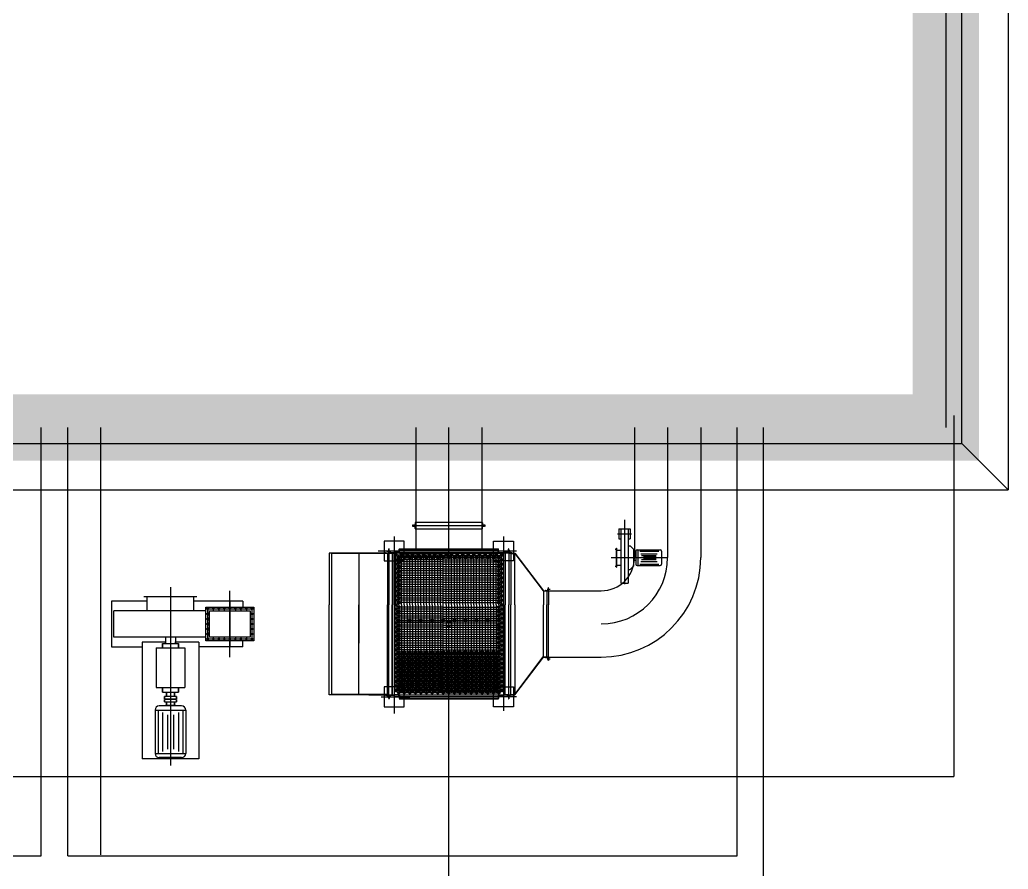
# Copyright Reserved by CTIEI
# Model space of a CAD drawing. Header units: metres. Extents: x -170 to 1091, y -90 to 504.
# Drawn here: x 266.53 to 281.44, y 76.04 to 88.85 of the extents above; entities that cross this region are included whole.
import ezdxf

# ---------------------------------------------------------------- set-up
doc = ezdxf.new("R2010")
doc.units = ezdxf.units.M
for name, pattern in [('PF_CENTER', [400, 250, -50, 50, -50]), ('PF_DASHED', [150, 100, -50]), ('PF_DIVIDE', [250, 100, -50, 0, -50, 0, -50])]:
    doc.linetypes.add(name, pattern=pattern)
for name, color, linetype in [('01', 7, 'CONTINUOUS'), ('02', 1, 'CONTINUOUS'), ('04', 2, 'PF_DASHED'), ('05', 4, 'PF_CENTER'), ('07', 6, 'PF_DIVIDE'), ('TKX', 3, 'CONTINUOUS')]:
    doc.layers.add(name, color=color, linetype=linetype)

msp = doc.modelspace()

# ---------------------------------------------------------------- linework, layer by layer
for p, q in [((268.4, 80.148, 0), (269.2, 80.148, 0)), ((268.45, 79.935, 0), (268.45, 80.148, 0)), ((269.15, 80.148, 0), (269.15, 79.935, 0)), ((269.336, 79.935, 0), (267.946, 79.935, 0)), ((268.725, 79.535, 0), (268.725, 79.442, 0)), ((268.875, 79.535, 0), (268.875, 79.442, 0)), ((268.583, 79.376, 0), (268.583, 78.777, 0)), ((268.583, 79.376, 0), (269.018, 79.376, 0)), ((268.68, 79.442, 0), (268.92, 79.442, 0)), ((268.68, 79.376, 0), (268.68, 79.442, 0)), ((268.68, 79.442, 0), (268.68, 79.376, 0)), ((268.725, 79.442, 0), (268.725, 79.465, 0)), ((268.875, 79.442, 0), (268.875, 79.465, 0)), ((268.92, 79.376, 0), (268.92, 79.442, 0)), ((268.92, 79.442, 0), (268.92, 79.376, 0)), ((269.018, 79.376, 0), (269.018, 78.777, 0)), ((268.583, 78.777, 0), (269.018, 78.777, 0)), ((268.68, 78.777, 0), (268.68, 78.704, 0)), ((268.68, 78.704, 0), (268.68, 78.777, 0)), ((268.92, 78.777, 0), (268.92, 78.704, 0)), ((268.92, 78.704, 0), (268.92, 78.777, 0)), ((268.68, 78.704, 0), (268.92, 78.704, 0)), ((268.89, 78.642, 0), (268.71, 78.642, 0)), ((268.71, 78.603, 0), (268.71, 78.642, 0)), ((268.71, 78.642, 0), (268.71, 78.603, 0)), ((268.71, 78.603, 0), (268.89, 78.603, 0)), ((268.71, 78.558, 0), (268.71, 78.597, 0)), ((268.71, 78.597, 0), (268.71, 78.558, 0)), ((268.89, 78.597, 0), (268.71, 78.597, 0)), ((268.74, 78.704, 0), (268.74, 78.642, 0)), ((268.74, 78.642, 0), (268.74, 78.704, 0)), ((268.74, 78.603, 0), (268.74, 78.597, 0)), ((268.74, 78.597, 0), (268.74, 78.603, 0)), ((268.86, 78.704, 0), (268.86, 78.642, 0)), ((268.86, 78.642, 0), (268.86, 78.704, 0)), ((268.86, 78.603, 0), (268.86, 78.597, 0)), ((268.86, 78.597, 0), (268.86, 78.603, 0)), ((268.89, 78.603, 0), (268.89, 78.642, 0)), ((268.89, 78.642, 0), (268.89, 78.603, 0)), ((268.89, 78.558, 0), (268.89, 78.597, 0)), ((268.89, 78.597, 0), (268.89, 78.558, 0)), ((268.969, 78.499, 0), (268.631, 78.499, 0)), ((268.71, 78.558, 0), (268.89, 78.558, 0)), ((268.74, 78.558, 0), (268.74, 78.51, 0)), ((268.74, 78.51, 0), (268.74, 78.558, 0)), ((268.86, 78.558, 0), (268.86, 78.51, 0)), ((268.86, 78.51, 0), (268.86, 78.558, 0)), ((268.568, 78.436, 0), (269.032, 78.436, 0)), ((268.568, 78.436, 0), (268.568, 77.782, 0)), ((269.032, 78.436, 0), (269.032, 77.782, 0)), ((268.568, 77.782, 0), (269.032, 77.782, 0)), ((268.969, 77.719, 0), (268.631, 77.719, 0))]:
    msp.add_line(p, q)
at = {"ltscale": 8}
for p, q in [((272.263, 79.791, 0), (272.393, 79.791, 0)), ((272.431, 79.791, 0), (272.561, 79.791, 0)), ((272.599, 79.791, 0), (272.729, 79.791, 0)), ((272.767, 79.791, 0), (272.897, 79.791, 0)), ((272.935, 79.791, 0), (273.065, 79.791, 0)), ((273.103, 79.791, 0), (273.233, 79.791, 0)), ((273.271, 79.791, 0), (273.401, 79.791, 0)), ((273.439, 79.791, 0), (273.569, 79.791, 0)), ((273.607, 79.791, 0), (273.737, 79.791, 0)), ((272.263, 79.781, 0), (272.393, 79.781, 0)), ((272.431, 79.781, 0), (272.561, 79.781, 0)), ((272.599, 79.781, 0), (272.729, 79.781, 0)), ((272.767, 79.781, 0), (272.897, 79.781, 0)), ((272.935, 79.781, 0), (273.065, 79.781, 0)), ((273.103, 79.781, 0), (273.233, 79.781, 0)), ((273.271, 79.781, 0), (273.401, 79.781, 0)), ((273.439, 79.781, 0), (273.569, 79.781, 0)), ((273.607, 79.781, 0), (273.737, 79.781, 0))]:
    msp.add_line(p, q, dxfattribs=at)
at = {"linetype": 'Continuous', "const_width": 1, "elevation": 0}
msp.add_lwpolyline([(165.7, 127.024), (280.5, 127.024), (280.5, 82.699), (165.7, 82.699)], close=True, dxfattribs=at)
at = {"elevation": 0}
msp.add_lwpolyline([(268.877, 78.51), (268.877, 78.499), (268.723, 78.499), (268.723, 78.51)], close=True, dxfattribs=at)
at = {"ltscale": 50}
msp.add_circle((273, 79.735, 0), 0.0358, dxfattribs=at)
for centre, start, end in [((268.631, 78.436, 0), 90, 180), ((268.969, 78.436, 0), 0, 90), ((268.969, 77.782, 0), 270, 0)]:
    msp.add_arc(centre, 0.063, start, end)
at = {"layer": '01', "ltscale": 8}
for p, q in [((272.5, 82.699, 0), (272.5, 80.867, 0)), ((273.5, 82.699, 0), (273.5, 80.867, 0)), ((275.8, 82.699, 0), (275.8, 80.735, 0)), ((276.8, 82.699, 0), (276.8, 80.735, 0)), ((273.55, 81.217, 0), (272.45, 81.217, 0)), ((272.5, 81.217, 0), (272.45, 81.217, 0)), ((272.5, 81.217, 0), (272.45, 81.217, 0)), ((272.456, 81.223, 0), (272.488, 81.223, 0)), ((272.456, 81.211, 0), (272.488, 81.211, 0)), ((272.494, 81.261, 0), (272.494, 81.229, 0)), ((272.494, 81.173, 0), (272.494, 81.205, 0)), ((273.5, 81.267, 0), (272.498, 81.267, 0)), ((273.5, 81.167, 0), (272.498, 81.167, 0)), ((273.5, 81.217, 0), (273.55, 81.217, 0)), ((273.5, 81.217, 0), (273.55, 81.217, 0)), ((273.506, 81.261, 0), (273.506, 81.229, 0)), ((273.506, 81.173, 0), (273.506, 81.205, 0)), ((273.544, 81.223, 0), (273.512, 81.223, 0)), ((273.544, 81.211, 0), (273.512, 81.211, 0)), ((275.565, 81.169, 0), (275.735, 81.169, 0)), ((275.565, 81.169, 0), (275.565, 81.018, 0)), ((275.596, 81.169, 0), (275.596, 80.348, 0)), ((275.705, 81.169, 0), (275.705, 80.348, 0)), ((275.735, 81.169, 0), (275.735, 81.018, 0)), ((272.025, 80.985, 0), (272.025, 80.685, 0)), ((272.325, 80.985, 0), (272.025, 80.985, 0)), ((272.325, 80.685, 0), (272.325, 80.985, 0)), ((273.675, 80.685, 0), (273.675, 80.985, 0)), ((273.675, 80.985, 0), (273.975, 80.985, 0)), ((273.975, 80.985, 0), (273.975, 80.685, 0)), ((275.565, 81.018, 0), (275.596, 81.018, 0)), ((275.705, 81.018, 0), (275.735, 81.018, 0)), ((275.705, 81.018, 0), (275.735, 81.018, 0)), ((272.089, 80.847, 0), (272.089, 80.813, 0)), ((272.094, 80.802, 0), (272.094, 80.852, 0)), ((272.097, 80.802, 0), (272.097, 80.867, 0)), ((272.106, 80.82, 0), (272.102, 80.863, 0)), ((272.248, 80.82, 0), (272.252, 80.863, 0)), ((272.257, 80.867, 0), (273.743, 80.867, 0)), ((272.257, 80.802, 0), (272.257, 80.867, 0)), ((272.257, 80.855, 0), (273.743, 80.855, 0)), ((273.743, 80.802, 0), (273.743, 80.867, 0)), ((273.752, 80.82, 0), (273.748, 80.863, 0)), ((273.894, 80.82, 0), (273.898, 80.863, 0)), ((273.903, 80.802, 0), (273.903, 80.867, 0)), ((273.906, 80.802, 0), (273.906, 80.852, 0)), ((273.911, 80.847, 0), (273.911, 80.813, 0)), ((275.524, 80.877, 0), (275.524, 80.593, 0)), ((275.524, 80.877, 0), (275.528, 80.877, 0)), ((275.524, 80.847, 0), (275.596, 80.847, 0)), ((275.528, 80.877, 0), (275.528, 80.593, 0)), ((275.705, 80.915, 0), (275.735, 80.915, 0)), ((275.785, 80.865, 0), (275.735, 80.915, 0)), ((275.785, 80.865, 0), (275.785, 80.605, 0)), ((275.82, 80.835, 0), (275.82, 80.635, 0)), ((275.84, 80.855, 0), (276.19, 80.855, 0)), ((275.85, 80.855, 0), (275.85, 80.615, 0)), ((276.209, 80.835, 0), (276.209, 80.635, 0)), ((272.044, 80.802, 0), (271.194, 80.802, 0)), ((271.194, 80.802, 0), (271.194, 80.024, 0)), ((271.234, 78.668, 0), (271.234, 80.802, 0)), ((271.237, 78.668, 0), (271.237, 80.802, 0)), ((272.074, 80.799, 0), (271.237, 80.799, 0)), ((271.644, 80.799, 0), (271.644, 79.446, 0)), ((272.025, 80.685, 0), (272.325, 80.685, 0)), ((272.094, 80.802, 0), (272.044, 80.802, 0)), ((272.049, 80.807, 0), (272.083, 80.807, 0)), ((272.074, 80.802, 0), (272.074, 80.024, 0)), ((272.094, 80.814, 0), (272.094, 80.024, 0)), ((272.097, 80.814, 0), (272.097, 80.024, 0)), ((272.097, 80.802, 0), (272.177, 80.802, 0)), ((272.116, 80.811, 0), (272.177, 80.811, 0)), ((272.15, 80.802, 0), (272.15, 80.024, 0)), ((272.238, 80.811, 0), (272.177, 80.811, 0)), ((272.257, 80.802, 0), (272.177, 80.802, 0)), ((272.257, 80.811, 0), (273.743, 80.811, 0)), ((272.257, 80.802, 0), (273.743, 80.802, 0)), ((273.975, 80.685, 0), (273.675, 80.685, 0)), ((273.743, 80.802, 0), (273.823, 80.802, 0)), ((273.762, 80.811, 0), (273.823, 80.811, 0)), ((273.884, 80.811, 0), (273.823, 80.811, 0)), ((273.903, 80.802, 0), (273.823, 80.802, 0)), ((273.85, 80.814, 0), (273.85, 80.024, 0)), ((273.903, 80.814, 0), (273.903, 80.024, 0)), ((273.906, 80.814, 0), (273.906, 80.024, 0)), ((273.906, 80.802, 0), (273.956, 80.802, 0)), ((273.951, 80.807, 0), (273.916, 80.807, 0)), ((273.936, 80.802, 0), (273.936, 80.024, 0)), ((273.936, 80.799, 0), (273.995, 80.799, 0)), ((273.956, 80.802, 0), (273.996, 80.802, 0)), ((273.995, 80.024, 0), (273.995, 80.799, 0)), ((273.995, 80.799, 0), (274.425, 80.232, 0)), ((273.996, 80.802, 0), (274.426, 80.235, 0)), ((275.785, 80.775, 0), (275.82, 80.775, 0)), ((275.785, 80.695, 0), (275.82, 80.695, 0)), ((275.524, 80.623, 0), (275.596, 80.623, 0)), ((275.524, 80.593, 0), (275.528, 80.593, 0)), ((275.705, 80.555, 0), (275.735, 80.555, 0)), ((275.785, 80.605, 0), (275.735, 80.555, 0)), ((275.84, 80.615, 0), (276.19, 80.615, 0)), ((274.426, 80.235, 0), (274.506, 80.235, 0)), ((274.426, 80.235, 0), (275.3, 80.235, 0)), ((274.506, 80.235, 0), (274.456, 80.235, 0)), ((274.461, 80.24, 0), (274.495, 80.24, 0)), ((274.481, 80.235, 0), (274.481, 80.024, 0)), ((274.501, 80.28, 0), (274.501, 80.246, 0)), ((274.506, 80.235, 0), (274.506, 80.285, 0)), ((274.506, 80.235, 0), (274.506, 80.024, 0)), ((275.596, 80.348, 0), (275.705, 80.348, 0)), ((274.425, 80.232, 0), (274.481, 80.232, 0)), ((274.426, 80.232, 0), (274.426, 80.024, 0)), ((268.45, 80.08, 0), (267.91, 80.08, 0)), ((267.91, 80.08, 0), (267.91, 79.39, 0)), ((269.89, 80.08, 0), (269.15, 80.08, 0)), ((269.336, 79.99, 0), (270.056, 79.99, 0)), ((269.336, 79.48, 0), (269.336, 79.99, 0)), ((269.89, 80.08, 0), (269.89, 79.99, 0)), ((270.056, 79.99, 0), (270.056, 79.48, 0)), ((271.194, 78.668, 0), (271.194, 80.024, 0)), ((271.644, 78.671, 0), (271.644, 80.024, 0)), ((272.074, 78.668, 0), (272.074, 80.024, 0)), ((272.094, 78.668, 0), (272.094, 80.024, 0)), ((272.097, 78.668, 0), (272.097, 80.024, 0)), ((272.15, 78.668, 0), (272.15, 80.024, 0)), ((273.85, 78.668, 0), (273.85, 80.024, 0)), ((273.903, 78.668, 0), (273.903, 80.024, 0)), ((273.906, 78.668, 0), (273.906, 80.024, 0)), ((273.936, 78.668, 0), (273.936, 80.024, 0)), ((273.995, 80.024, 0), (273.995, 78.671, 0)), ((274.426, 79.235, 0), (274.426, 80.024, 0)), ((274.481, 79.235, 0), (274.481, 80.024, 0)), ((274.506, 79.235, 0), (274.506, 80.024, 0)), ((267.946, 79.535, 0), (267.946, 79.935, 0)), ((269.39, 79.935, 0), (270.002, 79.935, 0)), ((269.39, 79.535, 0), (269.39, 79.935, 0)), ((270.002, 79.935, 0), (270.002, 79.535, 0)), ((270.002, 79.535, 0), (269.39, 79.535, 0)), ((267.91, 79.39, 0), (268.371, 79.39, 0)), ((268.371, 79.458, 0), (268.371, 77.7, 0)), ((268.725, 79.458, 0), (268.371, 79.458, 0)), ((269.229, 79.458, 0), (268.875, 79.458, 0)), ((269.229, 79.458, 0), (269.229, 77.7, 0)), ((269.89, 79.39, 0), (269.229, 79.39, 0)), ((270.056, 79.48, 0), (269.336, 79.48, 0)), ((269.89, 79.39, 0), (269.89, 79.48, 0)), ((273.995, 78.671, 0), (274.425, 79.238, 0)), ((273.996, 78.668, 0), (274.426, 79.235, 0)), ((274.425, 79.238, 0), (274.481, 79.238, 0)), ((274.426, 79.235, 0), (274.506, 79.235, 0)), ((274.426, 79.235, 0), (275.3, 79.235, 0)), ((274.506, 79.235, 0), (274.456, 79.235, 0)), ((274.461, 79.23, 0), (274.495, 79.23, 0)), ((274.501, 79.19, 0), (274.501, 79.225, 0)), ((274.506, 79.235, 0), (274.506, 79.185, 0)), ((272.025, 78.785, 0), (272.025, 78.485, 0)), ((272.325, 78.785, 0), (272.025, 78.785, 0)), ((272.325, 78.485, 0), (272.325, 78.785, 0)), ((273.675, 78.485, 0), (273.675, 78.785, 0)), ((273.675, 78.785, 0), (273.975, 78.785, 0)), ((273.975, 78.785, 0), (273.975, 78.485, 0)), ((272.044, 78.668, 0), (271.194, 78.668, 0)), ((272.074, 78.671, 0), (271.237, 78.671, 0)), ((271.795, 78.668, 0), (273.743, 78.668, 0)), ((272.094, 78.668, 0), (272.044, 78.668, 0)), ((272.049, 78.663, 0), (272.083, 78.663, 0)), ((272.089, 78.623, 0), (272.089, 78.658, 0)), ((272.094, 78.668, 0), (272.094, 78.618, 0)), ((272.097, 78.668, 0), (272.177, 78.668, 0)), ((272.097, 78.668, 0), (272.097, 78.603, 0)), ((272.106, 78.651, 0), (272.102, 78.608, 0)), ((272.116, 78.66, 0), (272.177, 78.66, 0)), ((272.257, 78.668, 0), (272.177, 78.668, 0)), ((272.238, 78.66, 0), (272.177, 78.66, 0)), ((272.248, 78.651, 0), (272.252, 78.608, 0)), ((272.257, 78.668, 0), (272.257, 78.603, 0)), ((272.257, 78.665, 0), (273.743, 78.665, 0)), ((272.257, 78.615, 0), (273.743, 78.615, 0)), ((272.257, 78.603, 0), (273.743, 78.603, 0)), ((273.743, 78.668, 0), (273.823, 78.668, 0)), ((273.743, 78.668, 0), (273.743, 78.603, 0)), ((273.752, 78.651, 0), (273.748, 78.608, 0)), ((273.762, 78.66, 0), (273.823, 78.66, 0)), ((273.903, 78.668, 0), (273.823, 78.668, 0)), ((273.884, 78.66, 0), (273.823, 78.66, 0)), ((273.894, 78.651, 0), (273.898, 78.608, 0)), ((273.903, 78.668, 0), (273.903, 78.603, 0)), ((273.906, 78.668, 0), (273.906, 78.618, 0)), ((273.906, 78.668, 0), (273.956, 78.668, 0)), ((273.911, 78.623, 0), (273.911, 78.658, 0)), ((273.951, 78.663, 0), (273.916, 78.663, 0)), ((273.936, 78.671, 0), (273.995, 78.671, 0)), ((273.956, 78.668, 0), (273.996, 78.668, 0)), ((272.025, 78.485, 0), (272.325, 78.485, 0)), ((273.975, 78.485, 0), (273.675, 78.485, 0)), ((269.229, 77.7, 0), (268.371, 77.7, 0))]:
    msp.add_line(p, q, dxfattribs=at)
at = {"layer": '01'}
msp.add_line((269.336, 79.535, 0), (267.946, 79.535, 0), dxfattribs=at)
at = {"layer": '01', "ltscale": 8}
for centre, radius in [((272.202, 80.772, 0), 0.02), ((272.202, 80.704, 0), 0.02), ((272.244, 80.738, 0), 0.02), ((272.244, 80.67, 0), 0.02), ((272.286, 80.772, 0), 0.02), ((272.328, 80.738, 0), 0.02), ((272.37, 80.772, 0), 0.02), ((272.412, 80.738, 0), 0.02), ((272.454, 80.772, 0), 0.02), ((272.496, 80.738, 0), 0.02), ((272.538, 80.772, 0), 0.02), ((272.58, 80.738, 0), 0.02), ((272.622, 80.772, 0), 0.02), ((272.664, 80.738, 0), 0.02), ((272.706, 80.772, 0), 0.02), ((272.748, 80.738, 0), 0.02), ((272.79, 80.772, 0), 0.02), ((272.832, 80.738, 0), 0.02), ((272.874, 80.772, 0), 0.02), ((272.916, 80.738, 0), 0.02), ((272.958, 80.772, 0), 0.02), ((273, 80.738, 0), 0.02), ((273.042, 80.772, 0), 0.02), ((273.084, 80.738, 0), 0.02), ((273.126, 80.772, 0), 0.02), ((273.168, 80.738, 0), 0.02), ((273.21, 80.772, 0), 0.02), ((273.252, 80.738, 0), 0.02), ((273.294, 80.772, 0), 0.02), ((273.336, 80.738, 0), 0.02), ((273.378, 80.772, 0), 0.02), ((273.42, 80.738, 0), 0.02), ((273.462, 80.772, 0), 0.02), ((273.504, 80.738, 0), 0.02), ((273.546, 80.772, 0), 0.02), ((273.588, 80.738, 0), 0.02), ((273.63, 80.772, 0), 0.02), ((273.672, 80.738, 0), 0.02), ((273.714, 80.772, 0), 0.02), ((273.756, 80.738, 0), 0.02), ((273.756, 80.67, 0), 0.02), ((273.798, 80.772, 0), 0.02), ((273.798, 80.704, 0), 0.02), ((272.202, 80.636, 0), 0.02), ((272.202, 80.568, 0), 0.02), ((272.244, 80.602, 0), 0.02), ((272.244, 80.534, 0), 0.02), ((273.756, 80.602, 0), 0.02), ((273.756, 80.534, 0), 0.02), ((273.798, 80.636, 0), 0.02), ((273.798, 80.568, 0), 0.02), ((272.202, 80.5, 0), 0.02), ((272.202, 80.432, 0), 0.02), ((272.202, 80.364, 0), 0.02), ((272.244, 80.466, 0), 0.02), ((272.244, 80.398, 0), 0.02), ((273.756, 80.466, 0), 0.02), ((273.756, 80.398, 0), 0.02), ((273.798, 80.5, 0), 0.02), ((273.798, 80.432, 0), 0.02), ((273.798, 80.364, 0), 0.02), ((272.202, 80.296, 0), 0.02), ((272.202, 80.228, 0), 0.02), ((272.244, 80.33, 0), 0.02), ((272.244, 80.262, 0), 0.02), ((273.756, 80.33, 0), 0.02), ((273.756, 80.262, 0), 0.02), ((273.798, 80.296, 0), 0.02), ((273.798, 80.228, 0), 0.02), ((272.202, 80.16, 0), 0.02), ((272.202, 80.092, 0), 0.02), ((272.244, 80.194, 0), 0.02), ((272.244, 80.126, 0), 0.02), ((273.756, 80.194, 0), 0.02), ((273.756, 80.126, 0), 0.02), ((273.798, 80.16, 0), 0.02), ((273.798, 80.092, 0), 0.02), ((269.364, 79.963, 0), 0.012), ((269.447, 79.963, 0), 0.012), ((269.53, 79.963, 0), 0.012), ((269.613, 79.963, 0), 0.012), ((269.696, 79.963, 0), 0.012), ((269.779, 79.963, 0), 0.012), ((269.862, 79.963, 0), 0.012), ((269.945, 79.963, 0), 0.012), ((270.028, 79.963, 0), 0.012), ((272.202, 80.024, 0), 0.02), ((272.202, 79.956, 0), 0.02), ((272.244, 80.058, 0), 0.02), ((272.244, 79.99, 0), 0.02), ((272.244, 79.922, 0), 0.02), ((273.756, 80.058, 0), 0.02), ((273.756, 79.99, 0), 0.02), ((273.756, 79.922, 0), 0.02), ((273.798, 80.024, 0), 0.02), ((273.798, 79.956, 0), 0.02), ((269.364, 79.887, 0), 0.012), ((269.364, 79.811, 0), 0.012), ((270.028, 79.887, 0), 0.012), ((270.028, 79.811, 0), 0.012), ((272.202, 79.888, 0), 0.02), ((272.202, 79.82, 0), 0.02), ((272.244, 79.854, 0), 0.02), ((272.244, 79.786, 0), 0.02), ((272.412, 79.786, 0), 0.02), ((272.58, 79.786, 0), 0.02), ((272.748, 79.786, 0), 0.02), ((272.916, 79.786, 0), 0.02), ((273.084, 79.786, 0), 0.02), ((273.252, 79.786, 0), 0.02), ((273.42, 79.786, 0), 0.02), ((273.588, 79.786, 0), 0.02), ((273.756, 79.854, 0), 0.02), ((273.756, 79.786, 0), 0.02), ((273.798, 79.888, 0), 0.02), ((273.798, 79.82, 0), 0.02), ((269.364, 79.735, 0), 0.012), ((269.364, 79.659, 0), 0.012), ((270.028, 79.735, 0), 0.012), ((270.028, 79.659, 0), 0.012), ((272.202, 79.752, 0), 0.02), ((272.202, 79.684, 0), 0.02), ((272.244, 79.718, 0), 0.02), ((272.244, 79.65, 0), 0.02), ((273.756, 79.718, 0), 0.02), ((273.756, 79.65, 0), 0.02), ((273.798, 79.752, 0), 0.02), ((273.798, 79.684, 0), 0.02), ((269.364, 79.583, 0), 0.012), ((269.364, 79.507, 0), 0.012), ((269.447, 79.507, 0), 0.012), ((269.53, 79.507, 0), 0.012), ((269.613, 79.507, 0), 0.012), ((269.696, 79.507, 0), 0.012), ((269.779, 79.507, 0), 0.012), ((269.862, 79.507, 0), 0.012), ((269.945, 79.507, 0), 0.012), ((270.028, 79.583, 0), 0.012), ((270.028, 79.507, 0), 0.012), ((272.202, 79.616, 0), 0.02), ((272.202, 79.548, 0), 0.02), ((272.202, 79.48, 0), 0.02), ((272.244, 79.582, 0), 0.02), ((272.244, 79.514, 0), 0.02), ((273.756, 79.582, 0), 0.02), ((273.756, 79.514, 0), 0.02), ((273.798, 79.616, 0), 0.02), ((273.798, 79.548, 0), 0.02), ((273.798, 79.48, 0), 0.02), ((272.202, 79.412, 0), 0.02), ((272.202, 79.344, 0), 0.02), ((272.244, 79.446, 0), 0.02), ((272.244, 79.378, 0), 0.02), ((273.756, 79.446, 0), 0.02), ((273.756, 79.378, 0), 0.02), ((273.798, 79.412, 0), 0.02), ((273.798, 79.344, 0), 0.02), ((272.202, 79.276, 0), 0.02), ((272.202, 79.208, 0), 0.02), ((272.244, 79.31, 0), 0.02), ((272.244, 79.242, 0), 0.02), ((272.244, 79.174, 0), 0.02), ((272.286, 79.276, 0), 0.02), ((272.286, 79.208, 0), 0.02), ((272.328, 79.31, 0), 0.02), ((272.328, 79.242, 0), 0.02), ((272.328, 79.174, 0), 0.02), ((272.37, 79.276, 0), 0.02), ((272.37, 79.208, 0), 0.02), ((272.412, 79.31, 0), 0.02), ((272.412, 79.242, 0), 0.02), ((272.412, 79.174, 0), 0.02), ((272.454, 79.276, 0), 0.02), ((272.454, 79.208, 0), 0.02), ((272.496, 79.31, 0), 0.02), ((272.496, 79.242, 0), 0.02), ((272.496, 79.174, 0), 0.02), ((272.538, 79.276, 0), 0.02), ((272.538, 79.208, 0), 0.02), ((272.58, 79.31, 0), 0.02), ((272.58, 79.242, 0), 0.02), ((272.58, 79.174, 0), 0.02), ((272.622, 79.276, 0), 0.02), ((272.622, 79.208, 0), 0.02), ((272.664, 79.31, 0), 0.02), ((272.664, 79.242, 0), 0.02), ((272.664, 79.174, 0), 0.02), ((272.706, 79.276, 0), 0.02), ((272.706, 79.208, 0), 0.02), ((272.748, 79.31, 0), 0.02), ((272.748, 79.242, 0), 0.02), ((272.748, 79.174, 0), 0.02), ((272.79, 79.276, 0), 0.02), ((272.79, 79.208, 0), 0.02), ((272.832, 79.31, 0), 0.02), ((272.832, 79.242, 0), 0.02), ((272.832, 79.174, 0), 0.02), ((272.874, 79.276, 0), 0.02), ((272.874, 79.208, 0), 0.02), ((272.916, 79.31, 0), 0.02), ((272.916, 79.242, 0), 0.02), ((272.916, 79.174, 0), 0.02), ((272.958, 79.276, 0), 0.02), ((272.958, 79.208, 0), 0.02), ((273, 79.31, 0), 0.02), ((273, 79.242, 0), 0.02), ((273, 79.174, 0), 0.02), ((273.042, 79.276, 0), 0.02), ((273.042, 79.208, 0), 0.02), ((273.084, 79.31, 0), 0.02), ((273.084, 79.242, 0), 0.02), ((273.084, 79.174, 0), 0.02), ((273.126, 79.276, 0), 0.02), ((273.126, 79.208, 0), 0.02), ((273.168, 79.31, 0), 0.02), ((273.168, 79.242, 0), 0.02), ((273.168, 79.174, 0), 0.02), ((273.21, 79.276, 0), 0.02), ((273.21, 79.208, 0), 0.02), ((273.252, 79.31, 0), 0.02), ((273.252, 79.242, 0), 0.02), ((273.252, 79.174, 0), 0.02), ((273.294, 79.276, 0), 0.02), ((273.294, 79.208, 0), 0.02), ((273.336, 79.31, 0), 0.02), ((273.336, 79.242, 0), 0.02), ((273.336, 79.174, 0), 0.02), ((273.378, 79.276, 0), 0.02), ((273.378, 79.208, 0), 0.02), ((273.42, 79.31, 0), 0.02), ((273.42, 79.242, 0), 0.02), ((273.42, 79.174, 0), 0.02), ((273.462, 79.276, 0), 0.02), ((273.462, 79.208, 0), 0.02), ((273.504, 79.31, 0), 0.02), ((273.504, 79.242, 0), 0.02), ((273.504, 79.174, 0), 0.02), ((273.546, 79.276, 0), 0.02), ((273.546, 79.208, 0), 0.02), ((273.588, 79.31, 0), 0.02), ((273.588, 79.242, 0), 0.02), ((273.588, 79.174, 0), 0.02), ((273.63, 79.276, 0), 0.02), ((273.63, 79.208, 0), 0.02), ((273.672, 79.31, 0), 0.02), ((273.672, 79.242, 0), 0.02), ((273.672, 79.174, 0), 0.02), ((273.714, 79.276, 0), 0.02), ((273.714, 79.208, 0), 0.02), ((273.756, 79.31, 0), 0.02), ((273.756, 79.242, 0), 0.02), ((273.756, 79.174, 0), 0.02), ((273.798, 79.276, 0), 0.02), ((273.798, 79.208, 0), 0.02), ((272.202, 79.14, 0), 0.02), ((272.202, 79.072, 0), 0.02), ((272.244, 79.106, 0), 0.02), ((272.244, 79.038, 0), 0.02), ((272.286, 79.14, 0), 0.02), ((272.286, 79.072, 0), 0.02), ((272.328, 79.106, 0), 0.02), ((272.328, 79.038, 0), 0.02), ((272.37, 79.14, 0), 0.02), ((272.37, 79.072, 0), 0.02), ((272.412, 79.106, 0), 0.02), ((272.412, 79.038, 0), 0.02), ((272.454, 79.14, 0), 0.02), ((272.454, 79.072, 0), 0.02), ((272.496, 79.106, 0), 0.02), ((272.496, 79.038, 0), 0.02), ((272.538, 79.14, 0), 0.02), ((272.538, 79.072, 0), 0.02), ((272.58, 79.106, 0), 0.02), ((272.58, 79.038, 0), 0.02), ((272.622, 79.14, 0), 0.02), ((272.622, 79.072, 0), 0.02), ((272.664, 79.106, 0), 0.02), ((272.664, 79.038, 0), 0.02), ((272.706, 79.14, 0), 0.02), ((272.706, 79.072, 0), 0.02), ((272.748, 79.106, 0), 0.02), ((272.748, 79.038, 0), 0.02), ((272.79, 79.14, 0), 0.02), ((272.79, 79.072, 0), 0.02), ((272.832, 79.106, 0), 0.02), ((272.832, 79.038, 0), 0.02), ((272.874, 79.14, 0), 0.02), ((272.874, 79.072, 0), 0.02), ((272.916, 79.106, 0), 0.02), ((272.916, 79.038, 0), 0.02), ((272.958, 79.14, 0), 0.02), ((272.958, 79.072, 0), 0.02), ((273, 79.106, 0), 0.02), ((273, 79.038, 0), 0.02), ((273.042, 79.14, 0), 0.02), ((273.042, 79.072, 0), 0.02), ((273.084, 79.106, 0), 0.02), ((273.084, 79.038, 0), 0.02), ((273.126, 79.14, 0), 0.02), ((273.126, 79.072, 0), 0.02), ((273.168, 79.106, 0), 0.02), ((273.168, 79.038, 0), 0.02), ((273.21, 79.14, 0), 0.02), ((273.21, 79.072, 0), 0.02), ((273.252, 79.106, 0), 0.02), ((273.252, 79.038, 0), 0.02), ((273.294, 79.14, 0), 0.02), ((273.294, 79.072, 0), 0.02), ((273.336, 79.106, 0), 0.02), ((273.336, 79.038, 0), 0.02), ((273.378, 79.14, 0), 0.02), ((273.378, 79.072, 0), 0.02), ((273.42, 79.106, 0), 0.02), ((273.42, 79.038, 0), 0.02), ((273.462, 79.14, 0), 0.02), ((273.462, 79.072, 0), 0.02), ((273.504, 79.106, 0), 0.02), ((273.504, 79.038, 0), 0.02), ((273.546, 79.14, 0), 0.02), ((273.546, 79.072, 0), 0.02), ((273.588, 79.106, 0), 0.02), ((273.588, 79.038, 0), 0.02), ((273.63, 79.14, 0), 0.02), ((273.63, 79.072, 0), 0.02), ((273.672, 79.106, 0), 0.02), ((273.672, 79.038, 0), 0.02), ((273.714, 79.14, 0), 0.02), ((273.714, 79.072, 0), 0.02), ((273.756, 79.106, 0), 0.02), ((273.756, 79.038, 0), 0.02), ((273.798, 79.14, 0), 0.02), ((273.798, 79.072, 0), 0.02), ((272.202, 79.004, 0), 0.02), ((272.202, 78.936, 0), 0.02), ((272.244, 78.97, 0), 0.02), ((272.244, 78.902, 0), 0.02), ((272.286, 79.004, 0), 0.02), ((272.286, 78.936, 0), 0.02), ((272.328, 78.97, 0), 0.02), ((272.328, 78.902, 0), 0.02), ((272.37, 79.004, 0), 0.02), ((272.37, 78.936, 0), 0.02), ((272.412, 78.97, 0), 0.02), ((272.412, 78.902, 0), 0.02), ((272.454, 79.004, 0), 0.02), ((272.454, 78.936, 0), 0.02), ((272.496, 78.97, 0), 0.02), ((272.496, 78.902, 0), 0.02), ((272.538, 79.004, 0), 0.02), ((272.538, 78.936, 0), 0.02), ((272.58, 78.97, 0), 0.02), ((272.58, 78.902, 0), 0.02), ((272.622, 79.004, 0), 0.02), ((272.622, 78.936, 0), 0.02), ((272.664, 78.97, 0), 0.02), ((272.664, 78.902, 0), 0.02), ((272.706, 79.004, 0), 0.02), ((272.706, 78.936, 0), 0.02), ((272.748, 78.97, 0), 0.02), ((272.748, 78.902, 0), 0.02), ((272.79, 79.004, 0), 0.02), ((272.79, 78.936, 0), 0.02), ((272.832, 78.97, 0), 0.02), ((272.832, 78.902, 0), 0.02), ((272.874, 79.004, 0), 0.02), ((272.874, 78.936, 0), 0.02), ((272.916, 78.97, 0), 0.02), ((272.916, 78.902, 0), 0.02), ((272.958, 79.004, 0), 0.02), ((272.958, 78.936, 0), 0.02), ((273, 78.97, 0), 0.02), ((273, 78.902, 0), 0.02), ((273.042, 79.004, 0), 0.02), ((273.042, 78.936, 0), 0.02), ((273.084, 78.97, 0), 0.02), ((273.084, 78.902, 0), 0.02), ((273.126, 79.004, 0), 0.02), ((273.126, 78.936, 0), 0.02), ((273.168, 78.97, 0), 0.02), ((273.168, 78.902, 0), 0.02), ((273.21, 79.004, 0), 0.02), ((273.21, 78.936, 0), 0.02), ((273.252, 78.97, 0), 0.02), ((273.252, 78.902, 0), 0.02), ((273.294, 79.004, 0), 0.02), ((273.294, 78.936, 0), 0.02), ((273.336, 78.97, 0), 0.02), ((273.336, 78.902, 0), 0.02), ((273.378, 79.004, 0), 0.02), ((273.378, 78.936, 0), 0.02), ((273.42, 78.97, 0), 0.02), ((273.42, 78.902, 0), 0.02), ((273.462, 79.004, 0), 0.02), ((273.462, 78.936, 0), 0.02), ((273.504, 78.97, 0), 0.02), ((273.504, 78.902, 0), 0.02), ((273.546, 79.004, 0), 0.02), ((273.546, 78.936, 0), 0.02), ((273.588, 78.97, 0), 0.02), ((273.588, 78.902, 0), 0.02), ((273.63, 79.004, 0), 0.02), ((273.63, 78.936, 0), 0.02), ((273.672, 78.97, 0), 0.02), ((273.672, 78.902, 0), 0.02), ((273.714, 79.004, 0), 0.02), ((273.714, 78.936, 0), 0.02), ((273.756, 78.97, 0), 0.02), ((273.756, 78.902, 0), 0.02), ((273.798, 79.004, 0), 0.02), ((273.798, 78.936, 0), 0.02), ((272.202, 78.868, 0), 0.02), ((272.202, 78.8, 0), 0.02), ((272.202, 78.732, 0), 0.02), ((272.244, 78.834, 0), 0.02), ((272.244, 78.766, 0), 0.02), ((272.286, 78.868, 0), 0.02), ((272.286, 78.8, 0), 0.02), ((272.286, 78.732, 0), 0.02), ((272.328, 78.834, 0), 0.02), ((272.328, 78.766, 0), 0.02), ((272.37, 78.868, 0), 0.02), ((272.37, 78.8, 0), 0.02), ((272.37, 78.732, 0), 0.02), ((272.412, 78.834, 0), 0.02), ((272.412, 78.766, 0), 0.02), ((272.454, 78.868, 0), 0.02), ((272.454, 78.8, 0), 0.02), ((272.454, 78.732, 0), 0.02), ((272.496, 78.834, 0), 0.02), ((272.496, 78.766, 0), 0.02), ((272.538, 78.868, 0), 0.02), ((272.538, 78.8, 0), 0.02), ((272.538, 78.732, 0), 0.02), ((272.58, 78.834, 0), 0.02), ((272.58, 78.766, 0), 0.02), ((272.622, 78.868, 0), 0.02), ((272.622, 78.8, 0), 0.02), ((272.622, 78.732, 0), 0.02), ((272.664, 78.834, 0), 0.02), ((272.664, 78.766, 0), 0.02), ((272.706, 78.868, 0), 0.02), ((272.706, 78.8, 0), 0.02), ((272.706, 78.732, 0), 0.02), ((272.748, 78.834, 0), 0.02), ((272.748, 78.766, 0), 0.02), ((272.79, 78.868, 0), 0.02), ((272.79, 78.8, 0), 0.02), ((272.79, 78.732, 0), 0.02), ((272.832, 78.834, 0), 0.02), ((272.832, 78.766, 0), 0.02), ((272.874, 78.868, 0), 0.02), ((272.874, 78.8, 0), 0.02), ((272.874, 78.732, 0), 0.02), ((272.916, 78.834, 0), 0.02), ((272.916, 78.766, 0), 0.02), ((272.958, 78.868, 0), 0.02), ((272.958, 78.8, 0), 0.02), ((272.958, 78.732, 0), 0.02), ((273, 78.834, 0), 0.02), ((273, 78.766, 0), 0.02), ((273.042, 78.868, 0), 0.02), ((273.042, 78.8, 0), 0.02), ((273.042, 78.732, 0), 0.02), ((273.084, 78.834, 0), 0.02), ((273.084, 78.766, 0), 0.02), ((273.126, 78.868, 0), 0.02), ((273.126, 78.8, 0), 0.02), ((273.126, 78.732, 0), 0.02), ((273.168, 78.834, 0), 0.02), ((273.168, 78.766, 0), 0.02), ((273.21, 78.868, 0), 0.02), ((273.21, 78.8, 0), 0.02), ((273.21, 78.732, 0), 0.02), ((273.252, 78.834, 0), 0.02), ((273.252, 78.766, 0), 0.02), ((273.294, 78.868, 0), 0.02), ((273.294, 78.8, 0), 0.02), ((273.294, 78.732, 0), 0.02), ((273.336, 78.834, 0), 0.02), ((273.336, 78.766, 0), 0.02), ((273.378, 78.868, 0), 0.02), ((273.378, 78.8, 0), 0.02), ((273.378, 78.732, 0), 0.02), ((273.42, 78.834, 0), 0.02), ((273.42, 78.766, 0), 0.02), ((273.462, 78.868, 0), 0.02), ((273.462, 78.8, 0), 0.02), ((273.462, 78.732, 0), 0.02), ((273.504, 78.834, 0), 0.02), ((273.504, 78.766, 0), 0.02), ((273.546, 78.868, 0), 0.02), ((273.546, 78.8, 0), 0.02), ((273.546, 78.732, 0), 0.02), ((273.588, 78.834, 0), 0.02), ((273.588, 78.766, 0), 0.02), ((273.63, 78.868, 0), 0.02), ((273.63, 78.8, 0), 0.02), ((273.63, 78.732, 0), 0.02), ((273.672, 78.834, 0), 0.02), ((273.672, 78.766, 0), 0.02), ((273.714, 78.868, 0), 0.02), ((273.714, 78.8, 0), 0.02), ((273.714, 78.732, 0), 0.02), ((273.756, 78.834, 0), 0.02), ((273.756, 78.766, 0), 0.02), ((273.798, 78.868, 0), 0.02), ((273.798, 78.8, 0), 0.02), ((273.798, 78.732, 0), 0.02), ((272.244, 78.698, 0), 0.02), ((272.328, 78.698, 0), 0.02), ((272.412, 78.698, 0), 0.02), ((272.496, 78.698, 0), 0.02), ((272.58, 78.698, 0), 0.02), ((272.664, 78.698, 0), 0.02), ((272.748, 78.698, 0), 0.02), ((272.832, 78.698, 0), 0.02), ((272.916, 78.698, 0), 0.02), ((273, 78.698, 0), 0.02), ((273.084, 78.698, 0), 0.02), ((273.168, 78.698, 0), 0.02), ((273.252, 78.698, 0), 0.02), ((273.336, 78.698, 0), 0.02), ((273.42, 78.698, 0), 0.02), ((273.504, 78.698, 0), 0.02), ((273.588, 78.698, 0), 0.02), ((273.672, 78.698, 0), 0.02), ((273.756, 78.698, 0), 0.02)]:
    msp.add_circle(centre, radius, dxfattribs=at)
for centre, radius, start, end in [((272.455, 81.218, 0), 0.00499, 76.6899, 193.3101), ((272.455, 81.216, 0), 0.00499, 166.6899, 283.3101), ((272.488, 81.229, 0), 0.006, 270, 0), ((272.488, 81.205, 0), 0.006, 0, 90), ((272.499, 81.262, 0), 0.00499, 76.6899, 193.3101), ((272.499, 81.172, 0), 0.00499, 166.6899, 283.3101), ((273.501, 81.262, 0), 0.00499, 346.6899, 103.3101), ((273.501, 81.172, 0), 0.00499, 256.6899, 13.3101), ((273.512, 81.229, 0), 0.006, 180, 270), ((273.512, 81.205, 0), 0.006, 90, 180), ((273.545, 81.218, 0), 0.00499, 346.6899, 103.3101), ((273.545, 81.216, 0), 0.00499, 256.6899, 13.3101), ((272.093, 80.848, 0), 0.00416, 76.6899, 193.3101), ((272.097, 80.862, 0), 0.005, 5.71, 90), ((272.257, 80.862, 0), 0.005, 90, 174.29), ((273.743, 80.862, 0), 0.005, 5.71, 90), ((273.903, 80.862, 0), 0.005, 90, 174.29), ((273.907, 80.848, 0), 0.00416, 346.6899, 103.3101), ((275.84, 80.835, 0), 0.02, 90, 180), ((276.19, 80.835, 0), 0.02, 0, 90), ((272.048, 80.803, 0), 0.00416, 76.6899, 193.3101), ((272.083, 80.813, 0), 0.0055, 270, 0), ((272.116, 80.821, 0), 0.01, 185.71, 270), ((272.238, 80.821, 0), 0.01, 270, 354.29), ((273.762, 80.821, 0), 0.01, 185.71, 270), ((273.884, 80.821, 0), 0.01, 270, 354.29), ((273.916, 80.813, 0), 0.0055, 180, 270), ((273.952, 80.803, 0), 0.00416, 346.6899, 103.3101), ((275.3, 80.735, 0), 1.5, 270, 0), ((275.3, 80.735, 0), 0.5, 270, 0), ((275.84, 80.635, 0), 0.02, 180, 270), ((276.19, 80.635, 0), 0.02, 270, 0), ((274.46, 80.236, 0), 0.00416, 76.6899, 193.3101), ((274.495, 80.246, 0), 0.0055, 270, 0), ((274.505, 80.281, 0), 0.00416, 76.6899, 193.3101), ((274.46, 79.234, 0), 0.00416, 166.6899, 283.3101), ((274.495, 79.225, 0), 0.0055, 0, 90), ((274.505, 79.189, 0), 0.00416, 166.6899, 283.3101), ((272.048, 78.667, 0), 0.00416, 166.6899, 283.3101), ((272.083, 78.658, 0), 0.0055, 0, 90), ((272.093, 78.622, 0), 0.00416, 166.6899, 283.3101), ((272.097, 78.608, 0), 0.005, 270, 354.29), ((272.116, 78.65, 0), 0.01, 90, 174.29), ((272.238, 78.65, 0), 0.01, 5.71, 90), ((272.257, 78.608, 0), 0.005, 185.71, 270), ((273.743, 78.608, 0), 0.005, 270, 354.29), ((273.762, 78.65, 0), 0.01, 90, 174.29), ((273.884, 78.65, 0), 0.01, 5.71, 90), ((273.903, 78.608, 0), 0.005, 185.71, 270), ((273.907, 78.622, 0), 0.00416, 256.6899, 13.3101), ((273.916, 78.658, 0), 0.0055, 90, 180), ((273.952, 78.667, 0), 0.00416, 256.6899, 13.3101)]:
    msp.add_arc(centre, radius, start, end, dxfattribs=at)
at = {"layer": '01'}
msp.add_arc((268.631, 77.782, 0), 0.063, 180, 270, dxfattribs=at)
at = {"layer": '01', "ltscale": 8}
for p in [(272.5, 81.217, 0), (272.5, 81.217, 0), (273.5, 81.217, 0), (273.5, 81.217, 0), (272.094, 80.802, 0), (273.906, 80.802, 0), (274.506, 80.235, 0), (274.506, 79.235, 0), (272.094, 78.668, 0), (273.906, 78.668, 0)]:
    msp.add_point(p, dxfattribs=at)
at = {"layer": '02', "ltscale": 8}
for p, q in [((266.85, 76.235), (266.85, 82.699, 0)), ((267.25, 76.235), (267.25, 82.699, 0)), ((277.35, 76.235, 0), (277.35, 82.699, 0)), ((277.75, 62.701, 0), (277.75, 82.699, 0)), ((275.882, 80.835, 0), (276.166, 80.835, 0)), ((275.896, 80.795, 0), (276.145, 80.795, 0)), ((275.908, 80.765, 0), (276.128, 80.765, 0)), ((275.908, 80.705, 0), (276.128, 80.705, 0)), ((275.936, 80.745, 0), (276.127, 80.745, 0)), ((275.936, 80.725, 0), (276.127, 80.725, 0)), ((275.882, 80.635, 0), (276.166, 80.635, 0)), ((275.896, 80.675, 0), (276.145, 80.675, 0)), ((256.75, 76.235), (266.85, 76.235, 0)), ((267.25, 76.235, 0), (277.35, 76.235, 0))]:
    msp.add_line(p, q, dxfattribs=at)
at = {"layer": '02'}
for p, q in [((268.614, 78.431, 0), (268.614, 77.777, 0)), ((268.68, 78.399, 0), (268.68, 77.809, 0)), ((268.755, 78.363, 0), (268.755, 77.845, 0)), ((268.845, 78.363, 0), (268.845, 77.845, 0)), ((268.92, 78.399, 0), (268.92, 77.809, 0)), ((268.986, 78.431, 0), (268.986, 77.777, 0))]:
    msp.add_line(p, q, dxfattribs=at)
at = {"layer": '04', "ltscale": 8}
for p in [(272.144, 80.814, 0), (272.144, 78.668, 0)]:
    msp.add_line(p, (272.144, 80.024, 0), dxfattribs=at)
at = {"layer": '05', "ltscale": 8}
for p, q in [((267.75, 76.254), (267.75, 82.699)), ((273, 72.602, 0), (273, 82.699)), ((276.3, 82.699), (276.3, 80.735)), ((275.65, 81.307, 0), (275.65, 80.337, 0)), ((272.475, 81.237, 0), (272.475, 81.2, 0)), ((272.475, 81.198, 0), (272.475, 81.234, 0)), ((273.525, 81.237, 0), (273.525, 81.2, 0)), ((273.525, 81.198, 0), (273.525, 81.234, 0)), ((275.65, 81.187, 0), (275.65, 81, 0)), ((272.175, 81.055, 0), (272.175, 80.623, 0)), ((273.825, 81.055, 0), (273.825, 80.623, 0)), ((275.545, 81.093, 0), (275.755, 81.093, 0)), ((274.023, 80.835, 0), (271.934, 80.835, 0)), ((272.175, 80.835, 0), (272.175, 78.386, 0)), ((275.511, 80.862, 0), (275.54, 80.862, 0)), ((272.124, 80.827, 0), (272.065, 80.827, 0)), ((272.916, 80.772, 0), (272.177, 80.772, 0)), ((272.916, 80.704, 0), (272.177, 80.704, 0)), ((272.202, 80.024, 0), (272.202, 80.797, 0)), ((272.916, 80.738, 0), (272.219, 80.738, 0)), ((272.244, 80.024, 0), (272.244, 80.763, 0)), ((272.286, 80.024, 0), (272.286, 80.797, 0)), ((272.328, 80.024, 0), (272.328, 80.763, 0)), ((272.37, 80.024, 0), (272.37, 80.797, 0)), ((272.412, 80.024, 0), (272.412, 80.763, 0)), ((272.454, 80.024, 0), (272.454, 80.797, 0)), ((272.496, 80.024, 0), (272.496, 80.763, 0)), ((272.538, 80.024, 0), (272.538, 80.797, 0)), ((272.58, 80.024, 0), (272.58, 80.763, 0)), ((272.622, 80.024, 0), (272.622, 80.797, 0)), ((272.664, 80.024, 0), (272.664, 80.763, 0)), ((272.706, 80.024, 0), (272.706, 80.797, 0)), ((272.748, 80.024, 0), (272.748, 80.763, 0)), ((272.79, 80.024, 0), (272.79, 80.797, 0)), ((272.832, 80.024, 0), (272.832, 80.763, 0)), ((272.874, 80.024, 0), (272.874, 80.797, 0)), ((272.916, 80.772, 0), (273.835, 80.772, 0)), ((272.916, 78.673, 0), (272.916, 80.763, 0)), ((272.916, 80.738, 0), (273.78, 80.738, 0)), ((272.916, 80.704, 0), (273.835, 80.704, 0)), ((272.958, 80.024, 0), (272.958, 80.797, 0)), ((273, 80.024, 0), (273, 80.763, 0)), ((273.042, 80.024, 0), (273.042, 80.797, 0)), ((273.084, 80.024, 0), (273.084, 80.763, 0)), ((273.126, 80.024, 0), (273.126, 80.797, 0)), ((273.168, 80.024, 0), (273.168, 80.763, 0)), ((273.21, 80.024, 0), (273.21, 80.797, 0)), ((273.252, 80.024, 0), (273.252, 80.763, 0)), ((273.294, 80.024, 0), (273.294, 80.797, 0)), ((273.336, 80.024, 0), (273.336, 80.763, 0)), ((273.378, 80.024, 0), (273.378, 80.797, 0)), ((273.42, 80.024, 0), (273.42, 80.763, 0)), ((273.462, 80.024, 0), (273.462, 80.797, 0)), ((273.504, 80.024, 0), (273.504, 80.763, 0)), ((273.546, 80.024, 0), (273.546, 80.797, 0)), ((273.588, 80.024, 0), (273.588, 80.763, 0)), ((273.63, 80.024, 0), (273.63, 80.797, 0)), ((273.672, 80.024, 0), (273.672, 80.763, 0)), ((273.714, 80.024, 0), (273.714, 80.797, 0)), ((273.756, 80.024, 0), (273.756, 80.763, 0)), ((273.798, 80.024, 0), (273.798, 80.797, 0)), ((273.933, 80.827, 0), (273.874, 80.827, 0)), ((275.45, 80.735, 0), (276.298, 80.735, 0)), ((272.916, 80.636, 0), (272.177, 80.636, 0)), ((272.916, 80.568, 0), (272.177, 80.568, 0)), ((272.916, 80.67, 0), (272.219, 80.67, 0)), ((272.916, 80.602, 0), (272.219, 80.602, 0)), ((272.916, 80.534, 0), (272.219, 80.534, 0)), ((272.916, 80.67, 0), (273.78, 80.67, 0)), ((272.916, 80.636, 0), (273.835, 80.636, 0)), ((272.916, 80.602, 0), (273.78, 80.602, 0)), ((272.916, 80.568, 0), (273.835, 80.568, 0)), ((272.916, 80.534, 0), (273.78, 80.534, 0)), ((273.825, 80.623, 0), (273.825, 78.423, 0)), ((275.512, 80.608, 0), (275.541, 80.608, 0)), ((272.916, 80.5, 0), (272.177, 80.5, 0)), ((272.916, 80.432, 0), (272.177, 80.432, 0)), ((272.916, 80.466, 0), (272.219, 80.466, 0)), ((272.916, 80.398, 0), (272.219, 80.398, 0)), ((272.916, 80.5, 0), (273.835, 80.5, 0)), ((272.916, 80.466, 0), (273.78, 80.466, 0)), ((272.916, 80.432, 0), (273.835, 80.432, 0)), ((272.916, 80.398, 0), (273.78, 80.398, 0)), ((268.8, 80.29, 0), (268.8, 77.599, 0)), ((269.696, 79.235, 0), (269.696, 80.235, 0)), ((272.916, 80.364, 0), (272.177, 80.364, 0)), ((272.916, 80.296, 0), (272.177, 80.296, 0)), ((272.916, 80.33, 0), (272.219, 80.33, 0)), ((272.916, 80.262, 0), (272.219, 80.262, 0)), ((272.916, 80.364, 0), (273.835, 80.364, 0)), ((272.916, 80.33, 0), (273.78, 80.33, 0)), ((272.916, 80.296, 0), (273.835, 80.296, 0)), ((272.916, 80.262, 0), (273.78, 80.262, 0)), ((274.483, 80.26, 0), (274.529, 80.26, 0)), ((269.696, 79.37, 0), (269.696, 80.101, 0)), ((272.916, 80.228, 0), (272.177, 80.228, 0)), ((272.916, 80.16, 0), (272.177, 80.16, 0)), ((272.916, 80.092, 0), (272.177, 80.092, 0)), ((272.916, 80.194, 0), (272.219, 80.194, 0)), ((272.916, 80.126, 0), (272.219, 80.126, 0)), ((272.916, 80.228, 0), (273.835, 80.228, 0)), ((272.916, 80.194, 0), (273.78, 80.194, 0)), ((272.916, 80.16, 0), (273.835, 80.16, 0)), ((272.916, 80.126, 0), (273.78, 80.126, 0)), ((272.916, 80.092, 0), (273.835, 80.092, 0)), ((269.381, 79.963, 0), (269.347, 79.963, 0)), ((269.357, 79.963, 0), (269.371, 79.963, 0)), ((269.364, 79.986, 0), (269.364, 79.94, 0)), ((269.364, 79.97, 0), (269.364, 79.957, 0)), ((269.364, 79.963, 0), (270.028, 79.963, 0)), ((269.364, 79.507, 0), (269.364, 79.963, 0)), ((269.464, 79.963, 0), (269.43, 79.963, 0)), ((269.44, 79.963, 0), (269.454, 79.963, 0)), ((269.447, 79.986, 0), (269.447, 79.94, 0)), ((269.447, 79.97, 0), (269.447, 79.957, 0)), ((269.547, 79.963, 0), (269.513, 79.963, 0)), ((269.523, 79.963, 0), (269.537, 79.963, 0)), ((269.53, 79.986, 0), (269.53, 79.94, 0)), ((269.53, 79.97, 0), (269.53, 79.957, 0)), ((269.63, 79.963, 0), (269.596, 79.963, 0)), ((269.606, 79.963, 0), (269.62, 79.963, 0)), ((269.613, 79.986, 0), (269.613, 79.94, 0)), ((269.613, 79.97, 0), (269.613, 79.957, 0)), ((269.713, 79.963, 0), (269.679, 79.963, 0)), ((269.689, 79.963, 0), (269.703, 79.963, 0)), ((269.696, 80.08, 0), (269.696, 79.391, 0)), ((269.696, 79.986, 0), (269.696, 79.94, 0)), ((269.696, 79.97, 0), (269.696, 79.957, 0)), ((269.796, 79.963, 0), (269.762, 79.963, 0)), ((269.772, 79.963, 0), (269.786, 79.963, 0)), ((269.779, 79.986, 0), (269.779, 79.94, 0)), ((269.779, 79.97, 0), (269.779, 79.957, 0)), ((269.879, 79.963, 0), (269.845, 79.963, 0)), ((269.855, 79.963, 0), (269.869, 79.963, 0)), ((269.862, 79.986, 0), (269.862, 79.94, 0)), ((269.862, 79.97, 0), (269.862, 79.957, 0)), ((269.962, 79.963, 0), (269.928, 79.963, 0)), ((269.938, 79.963, 0), (269.952, 79.963, 0)), ((269.945, 79.986, 0), (269.945, 79.94, 0)), ((269.945, 79.97, 0), (269.945, 79.957, 0)), ((270.045, 79.963, 0), (270.011, 79.963, 0)), ((270.021, 79.963, 0), (270.035, 79.963, 0)), ((270.028, 79.986, 0), (270.028, 79.94, 0)), ((270.028, 79.97, 0), (270.028, 79.957, 0)), ((270.028, 79.963, 0), (270.028, 79.507, 0)), ((272.916, 79.956, 0), (272.177, 79.956, 0)), ((272.202, 80.024, 0), (272.202, 78.707, 0)), ((272.916, 80.058, 0), (272.219, 80.058, 0)), ((272.916, 79.99, 0), (272.219, 79.99, 0)), ((272.244, 80.024, 0), (272.244, 78.673, 0)), ((272.286, 80.024, 0), (272.286, 78.707, 0)), ((272.328, 80.024, 0), (272.328, 78.673, 0)), ((272.37, 80.024, 0), (272.37, 78.707, 0)), ((272.412, 80.024, 0), (272.412, 78.673, 0)), ((272.454, 80.024, 0), (272.454, 78.707, 0)), ((272.496, 80.024, 0), (272.496, 78.673, 0)), ((272.538, 80.024, 0), (272.538, 78.707, 0)), ((272.58, 80.024, 0), (272.58, 78.673, 0)), ((272.622, 80.024, 0), (272.622, 78.707, 0)), ((272.664, 80.024, 0), (272.664, 78.673, 0)), ((272.706, 80.024, 0), (272.706, 78.707, 0)), ((272.748, 80.024, 0), (272.748, 78.673, 0)), ((272.79, 80.024, 0), (272.79, 78.707, 0)), ((272.832, 80.024, 0), (272.832, 78.673, 0)), ((272.874, 80.024, 0), (272.874, 78.707, 0)), ((272.916, 80.058, 0), (273.78, 80.058, 0)), ((272.916, 79.99, 0), (273.78, 79.99, 0)), ((272.916, 79.956, 0), (273.835, 79.956, 0)), ((272.958, 80.024, 0), (272.958, 78.707, 0)), ((273.042, 80.024, 0), (273.042, 78.707, 0)), ((273.084, 80.024, 0), (273.084, 78.673, 0)), ((273.126, 80.024, 0), (273.126, 78.707, 0)), ((273.168, 80.024, 0), (273.168, 78.673, 0)), ((273.21, 80.024, 0), (273.21, 78.707, 0)), ((273.252, 80.024, 0), (273.252, 78.673, 0)), ((273.294, 80.024, 0), (273.294, 78.707, 0)), ((273.336, 80.024, 0), (273.336, 78.673, 0)), ((273.378, 80.024, 0), (273.378, 78.707, 0)), ((273.42, 80.024, 0), (273.42, 78.673, 0)), ((273.462, 80.024, 0), (273.462, 78.707, 0)), ((273.504, 80.024, 0), (273.504, 78.673, 0)), ((273.546, 80.024, 0), (273.546, 78.707, 0)), ((273.588, 80.024, 0), (273.588, 78.673, 0)), ((273.63, 80.024, 0), (273.63, 78.707, 0)), ((273.672, 80.024, 0), (273.672, 78.673, 0)), ((273.714, 80.024, 0), (273.714, 78.707, 0)), ((273.756, 80.024, 0), (273.756, 78.673, 0)), ((273.798, 80.024, 0), (273.798, 78.707, 0)), ((269.381, 79.887, 0), (269.347, 79.887, 0)), ((269.381, 79.811, 0), (269.347, 79.811, 0)), ((269.357, 79.887, 0), (269.371, 79.887, 0)), ((269.357, 79.811, 0), (269.371, 79.811, 0)), ((269.364, 79.91, 0), (269.364, 79.864, 0)), ((269.364, 79.894, 0), (269.364, 79.881, 0)), ((269.364, 79.834, 0), (269.364, 79.788, 0)), ((269.364, 79.818, 0), (269.364, 79.805, 0)), ((270.045, 79.887, 0), (270.011, 79.887, 0)), ((270.045, 79.811, 0), (270.011, 79.811, 0)), ((270.021, 79.887, 0), (270.035, 79.887, 0)), ((270.021, 79.811, 0), (270.035, 79.811, 0)), ((270.028, 79.91, 0), (270.028, 79.864, 0)), ((270.028, 79.894, 0), (270.028, 79.881, 0)), ((270.028, 79.834, 0), (270.028, 79.788, 0)), ((270.028, 79.818, 0), (270.028, 79.805, 0)), ((272.916, 79.888, 0), (272.177, 79.888, 0)), ((272.916, 79.82, 0), (272.177, 79.82, 0)), ((272.916, 79.922, 0), (272.219, 79.922, 0)), ((272.916, 79.854, 0), (272.219, 79.854, 0)), ((272.916, 79.786, 0), (272.219, 79.786, 0)), ((272.916, 79.922, 0), (273.78, 79.922, 0)), ((272.916, 79.888, 0), (273.835, 79.888, 0)), ((272.916, 79.854, 0), (273.78, 79.854, 0)), ((272.916, 79.82, 0), (273.835, 79.82, 0)), ((272.916, 79.786, 0), (273.78, 79.786, 0)), ((269.381, 79.735, 0), (269.347, 79.735, 0)), ((269.381, 79.659, 0), (269.347, 79.659, 0)), ((269.357, 79.735, 0), (269.371, 79.735, 0)), ((269.357, 79.659, 0), (269.371, 79.659, 0)), ((269.364, 79.758, 0), (269.364, 79.712, 0)), ((269.364, 79.742, 0), (269.364, 79.729, 0)), ((269.364, 79.682, 0), (269.364, 79.636, 0)), ((269.364, 79.666, 0), (269.364, 79.653, 0)), ((270.045, 79.735, 0), (270.011, 79.735, 0)), ((270.045, 79.659, 0), (270.011, 79.659, 0)), ((270.021, 79.735, 0), (270.035, 79.735, 0)), ((270.021, 79.659, 0), (270.035, 79.659, 0)), ((270.028, 79.758, 0), (270.028, 79.712, 0)), ((270.028, 79.742, 0), (270.028, 79.729, 0)), ((270.028, 79.682, 0), (270.028, 79.636, 0)), ((270.028, 79.666, 0), (270.028, 79.653, 0)), ((272.916, 79.752, 0), (272.177, 79.752, 0)), ((272.916, 79.684, 0), (272.177, 79.684, 0)), ((272.916, 79.718, 0), (272.219, 79.718, 0)), ((272.916, 79.65, 0), (272.219, 79.65, 0)), ((272.916, 79.752, 0), (273.835, 79.752, 0)), ((272.916, 79.718, 0), (273.78, 79.718, 0)), ((272.916, 79.684, 0), (273.835, 79.684, 0)), ((272.916, 79.65, 0), (273.78, 79.65, 0)), ((269.381, 79.583, 0), (269.347, 79.583, 0)), ((269.381, 79.507, 0), (269.347, 79.507, 0)), ((269.357, 79.583, 0), (269.371, 79.583, 0)), ((269.357, 79.507, 0), (269.371, 79.507, 0)), ((269.364, 79.606, 0), (269.364, 79.56, 0)), ((269.364, 79.59, 0), (269.364, 79.577, 0)), ((269.364, 79.53, 0), (269.364, 79.484, 0)), ((269.364, 79.514, 0), (269.364, 79.501, 0)), ((270.028, 79.507, 0), (269.364, 79.507, 0)), ((269.464, 79.507, 0), (269.43, 79.507, 0)), ((269.44, 79.507, 0), (269.454, 79.507, 0)), ((269.447, 79.53, 0), (269.447, 79.484, 0)), ((269.447, 79.514, 0), (269.447, 79.501, 0)), ((269.547, 79.507, 0), (269.513, 79.507, 0)), ((269.523, 79.507, 0), (269.537, 79.507, 0)), ((269.53, 79.53, 0), (269.53, 79.484, 0)), ((269.53, 79.514, 0), (269.53, 79.501, 0)), ((269.63, 79.507, 0), (269.596, 79.507, 0)), ((269.606, 79.507, 0), (269.62, 79.507, 0)), ((269.613, 79.53, 0), (269.613, 79.484, 0)), ((269.613, 79.514, 0), (269.613, 79.501, 0)), ((269.713, 79.507, 0), (269.679, 79.507, 0)), ((269.689, 79.507, 0), (269.703, 79.507, 0)), ((269.696, 79.53, 0), (269.696, 79.484, 0)), ((269.696, 79.514, 0), (269.696, 79.501, 0)), ((269.796, 79.507, 0), (269.762, 79.507, 0)), ((269.772, 79.507, 0), (269.786, 79.507, 0)), ((269.779, 79.53, 0), (269.779, 79.484, 0)), ((269.779, 79.514, 0), (269.779, 79.501, 0)), ((269.879, 79.507, 0), (269.845, 79.507, 0)), ((269.855, 79.507, 0), (269.869, 79.507, 0)), ((269.862, 79.53, 0), (269.862, 79.484, 0)), ((269.862, 79.514, 0), (269.862, 79.501, 0)), ((269.962, 79.507, 0), (269.928, 79.507, 0)), ((269.938, 79.507, 0), (269.952, 79.507, 0)), ((269.945, 79.53, 0), (269.945, 79.484, 0)), ((269.945, 79.514, 0), (269.945, 79.501, 0)), ((270.045, 79.583, 0), (270.011, 79.583, 0)), ((270.045, 79.507, 0), (270.011, 79.507, 0)), ((270.021, 79.583, 0), (270.035, 79.583, 0)), ((270.021, 79.507, 0), (270.035, 79.507, 0)), ((270.028, 79.606, 0), (270.028, 79.56, 0)), ((270.028, 79.59, 0), (270.028, 79.577, 0)), ((270.028, 79.53, 0), (270.028, 79.484, 0)), ((270.028, 79.514, 0), (270.028, 79.501, 0)), ((272.916, 79.616, 0), (272.177, 79.616, 0)), ((272.916, 79.548, 0), (272.177, 79.548, 0)), ((272.916, 79.582, 0), (272.219, 79.582, 0)), ((272.916, 79.514, 0), (272.219, 79.514, 0)), ((272.916, 79.616, 0), (273.835, 79.616, 0)), ((272.916, 79.582, 0), (273.78, 79.582, 0)), ((272.916, 79.548, 0), (273.835, 79.548, 0)), ((272.916, 79.514, 0), (273.78, 79.514, 0)), ((272.916, 79.48, 0), (272.177, 79.48, 0)), ((272.916, 79.412, 0), (272.177, 79.412, 0)), ((272.916, 79.344, 0), (272.177, 79.344, 0)), ((272.916, 79.446, 0), (272.219, 79.446, 0)), ((272.916, 79.378, 0), (272.219, 79.378, 0)), ((272.916, 79.48, 0), (273.835, 79.48, 0)), ((272.916, 79.446, 0), (273.78, 79.446, 0)), ((272.916, 79.412, 0), (273.835, 79.412, 0)), ((272.916, 79.378, 0), (273.78, 79.378, 0)), ((272.916, 79.344, 0), (273.835, 79.344, 0)), ((273.823, 79.276, 0), (272.177, 79.276, 0)), ((272.916, 79.208, 0), (272.177, 79.208, 0)), ((272.916, 79.31, 0), (272.219, 79.31, 0)), ((272.916, 79.242, 0), (272.219, 79.242, 0)), ((272.916, 79.31, 0), (273.78, 79.31, 0)), ((272.916, 79.242, 0), (273.78, 79.242, 0)), ((272.916, 79.208, 0), (273.835, 79.208, 0)), ((274.483, 79.21, 0), (274.529, 79.21, 0)), ((272.916, 79.14, 0), (272.177, 79.14, 0)), ((272.916, 79.072, 0), (272.177, 79.072, 0)), ((272.916, 79.174, 0), (272.219, 79.174, 0)), ((272.916, 79.106, 0), (272.219, 79.106, 0)), ((272.916, 79.174, 0), (273.78, 79.174, 0)), ((272.916, 79.14, 0), (273.835, 79.14, 0)), ((272.916, 79.106, 0), (273.78, 79.106, 0)), ((272.916, 79.072, 0), (273.835, 79.072, 0)), ((272.916, 79.004, 0), (272.177, 79.004, 0)), ((272.916, 78.936, 0), (272.177, 78.936, 0)), ((272.916, 79.038, 0), (272.219, 79.038, 0)), ((272.916, 78.97, 0), (272.219, 78.97, 0)), ((272.916, 78.902, 0), (272.219, 78.902, 0)), ((272.916, 79.038, 0), (273.78, 79.038, 0)), ((272.916, 79.004, 0), (273.835, 79.004, 0)), ((272.916, 78.97, 0), (273.78, 78.97, 0)), ((272.916, 78.97, 0), (273.78, 78.97, 0)), ((272.916, 78.936, 0), (273.835, 78.936, 0)), ((272.916, 78.902, 0), (273.78, 78.902, 0)), ((272.916, 78.868, 0), (272.177, 78.868, 0)), ((272.916, 78.8, 0), (272.177, 78.8, 0)), ((272.916, 78.834, 0), (272.219, 78.834, 0)), ((272.916, 78.766, 0), (272.219, 78.766, 0)), ((272.916, 78.868, 0), (273.835, 78.868, 0)), ((272.916, 78.834, 0), (273.78, 78.834, 0)), ((272.916, 78.834, 0), (273.78, 78.834, 0)), ((272.916, 78.8, 0), (273.835, 78.8, 0)), ((272.916, 78.766, 0), (273.78, 78.766, 0)), ((271.977, 78.635, 0), (272.41, 78.635, 0)), ((272.124, 78.643, 0), (272.065, 78.643, 0)), ((273.59, 78.635, 0), (272.175, 78.635, 0)), ((272.916, 78.732, 0), (272.177, 78.732, 0)), ((272.916, 78.698, 0), (272.219, 78.698, 0)), ((272.916, 78.732, 0), (273.835, 78.732, 0)), ((272.916, 78.698, 0), (273.78, 78.698, 0)), ((272.916, 78.698, 0), (273.78, 78.698, 0)), ((274.023, 78.635, 0), (273.59, 78.635, 0)), ((273.933, 78.643, 0), (273.874, 78.643, 0))]:
    msp.add_line(p, q, dxfattribs=at)
msp.add_arc((275.3, 80.735, 0), 1, 270, 0, dxfattribs=at)
at = {"layer": '07', "ltscale": 8}
for p in [(280.62, 82.879), (223.38, 77.435, 0)]:
    msp.add_line(p, (280.62, 77.435, 0), dxfattribs=at)
at = {"layer": 'TKX', "color": 3}
for p, q in [((280.74, 82.459), (280.74, 107.799)), ((280.5, 95.249), (280.5, 82.699)), ((281.44, 94.649), (281.44, 81.759)), ((264.75, 82.459), (280.74, 82.459)), ((281.44, 81.759), (280.74, 82.459)), ((265.35, 81.759), (281.44, 81.759))]:
    msp.add_line(p, q, dxfattribs=at)

doc.saveas('drawing.dxf')
